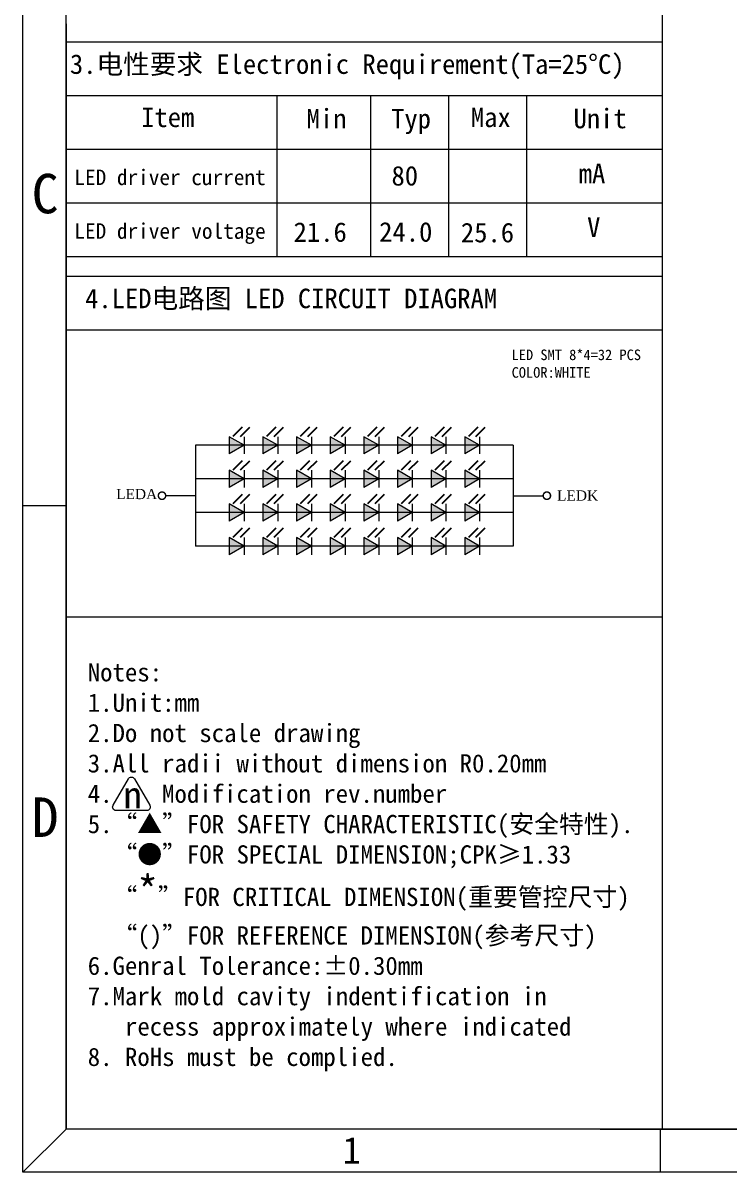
# Model space of a CAD drawing. Header units: millimetres. Extents: x 2066 to 2879, y -17342 to -16767.
# Drawn here: x 2066.3 to 2223.5, y -17341.7 to -17085.7 of the extents above; entities that cross this region are included whole.
import ezdxf

# ---------------------------------------------------------------- set-up
doc = ezdxf.new("R2010")
doc.units = ezdxf.units.MM
doc.layers.get('0').update_dxf_attribs({"lineweight": 20})
for name, color, linetype, lineweight in [('FPC', 1, 'Continuous', 13), ('LCD', 4, 'Continuous', 15), ('SPEC', 253, 'Continuous', 0), ('图框', 7, 'Continuous', 30)]:
    doc.layers.add(name, color=color, linetype=linetype, lineweight=lineweight)
doc.layers.add('下线银浆', color=1, linetype='Continuous')
doc.styles.add('RD', font='ROMAND.shx')
doc.styles.add('宋体', font='')
doc.styles.add('文字', font='')
doc.styles.get('宋体').set_extended_font_data('SimSun')
doc.styles.get('文字').set_extended_font_data('SimSun')
doc.dimstyles.new('SH', dxfattribs={"dimscale": 1.4, "dimtxt": 2.5, "dimasz": 2.5, "dimexe": 1.25, "dimexo": 0.625, "dimtad": 0, "dimdec": 1, "dimzin": 0, "dimdsep": 46, "dimtxsty": 'RD', "dimcen": 2.5, "dimadec": 0, "dimazin": 0, "dimtfac": 0.6, "dimtdec": 4, "dimtmove": 0, "dimatfit": 3, "dimfxl": 0, "dimtolj": 1, "dimarcsym": 0})

msp = doc.modelspace()

# ---------------------------------------------------------------- hatches: boundary and pattern name
at = {"layer": '下线银浆'}
for points in [[(2112.254, -17177.897), (2112.254, -17181.726), (2115.57, -17179.811)], [(2119.742, -17177.897), (2119.742, -17181.726), (2123.058, -17179.811)], [(2127.23, -17177.897), (2127.23, -17181.726), (2130.546, -17179.811)], [(2134.718, -17177.897), (2134.718, -17181.726), (2138.034, -17179.811)], [(2142.206, -17177.897), (2142.206, -17181.726), (2145.522, -17179.811)], [(2149.694, -17177.897), (2149.694, -17181.726), (2153.01, -17179.811)], [(2157.182, -17177.897), (2157.182, -17181.726), (2160.498, -17179.811)], [(2164.67, -17177.897), (2164.67, -17181.726), (2167.986, -17179.811)], [(2112.254, -17185.385), (2112.254, -17189.214), (2115.57, -17187.299)], [(2119.742, -17185.385), (2119.742, -17189.214), (2123.058, -17187.299)], [(2127.23, -17185.385), (2127.23, -17189.214), (2130.546, -17187.299)], [(2134.718, -17185.385), (2134.718, -17189.214), (2138.034, -17187.299)], [(2142.206, -17185.385), (2142.206, -17189.214), (2145.522, -17187.299)], [(2149.694, -17185.385), (2149.694, -17189.214), (2153.01, -17187.299)], [(2157.182, -17185.385), (2157.182, -17189.214), (2160.498, -17187.299)], [(2164.67, -17185.385), (2164.67, -17189.214), (2167.986, -17187.299)], [(2112.254, -17192.873), (2112.254, -17196.702), (2115.57, -17194.787)], [(2119.742, -17192.873), (2119.742, -17196.702), (2123.058, -17194.787)], [(2127.23, -17192.873), (2127.23, -17196.702), (2130.546, -17194.787)], [(2134.718, -17192.873), (2134.718, -17196.702), (2138.034, -17194.787)], [(2142.206, -17192.873), (2142.206, -17196.702), (2145.522, -17194.787)], [(2149.694, -17192.873), (2149.694, -17196.702), (2153.01, -17194.787)], [(2157.182, -17192.873), (2157.182, -17196.702), (2160.498, -17194.787)], [(2164.67, -17192.873), (2164.67, -17196.702), (2167.986, -17194.787)], [(2112.254, -17200.361), (2112.254, -17204.19), (2115.57, -17202.275)], [(2119.742, -17200.361), (2119.742, -17204.19), (2123.058, -17202.275)], [(2127.23, -17200.361), (2127.23, -17204.19), (2130.546, -17202.275)], [(2134.718, -17200.361), (2134.718, -17204.19), (2138.034, -17202.275)], [(2142.206, -17200.361), (2142.206, -17204.19), (2145.522, -17202.275)], [(2149.694, -17200.361), (2149.694, -17204.19), (2153.01, -17202.275)], [(2157.182, -17200.361), (2157.182, -17204.19), (2160.498, -17202.275)], [(2164.67, -17200.361), (2164.67, -17204.19), (2167.986, -17202.275)]]:
    msp.add_hatch(color=7, dxfattribs=at).paths.add_polyline_path(points)

# ---------------------------------------------------------------- linework, layer by layer
at = {"color": 0, "lineweight": 0}
for p, q in [((2208.71, -17332.141), (2208.71, -16946.276)), ((2075.912, -17089.924), (2208.71, -17089.924)), ((2208.71, -17137.78), (2208.71, -17089.924)), ((2075.912, -17101.888), (2208.71, -17101.888)), ((2075.912, -17113.852), (2208.71, -17113.852)), ((2075.912, -17125.816), (2208.71, -17125.816)), ((2075.912, -17137.78), (2208.71, -17137.78)), ((2075.912, -17142.127), (2208.71, -17142.127)), ((2075.912, -17154.091), (2208.71, -17154.091)), ((2075.912, -17218), (2208.71, -17218))]:
    msp.add_line(p, q, dxfattribs=at)
at = {"color": 0, "linetype": 'Continuous', "lineweight": 0}
for p, q in [((2122.83, -17101.888), (2122.83, -17137.78)), ((2122.83, -17101.888), (2122.83, -17137.78)), ((2143.676, -17101.888), (2143.676, -17137.78)), ((2161.04, -17101.888), (2161.04, -17137.78)), ((2178.404, -17101.888), (2178.404, -17137.78))]:
    msp.add_line(p, q, dxfattribs=at)
at = {"layer": 'FPC', "color": 7}
for p, q in [((2175.474, -17179.811), (2104.766, -17179.811)), ((2104.766, -17179.811), (2104.766, -17202.275)), ((2175.474, -17179.811), (2175.474, -17202.275)), ((2175.474, -17187.299), (2104.766, -17187.299)), ((2104.766, -17191.043), (2098.099, -17191.043)), ((2175.474, -17191.043), (2182.141, -17191.043)), ((2175.474, -17194.787), (2104.766, -17194.787)), ((2175.474, -17202.275), (2104.766, -17202.275))]:
    msp.add_line(p, q, dxfattribs=at)
at = {"layer": 'SPEC', "color": 7}
for p, q in [((2115.57, -17179.811), (2112.254, -17177.897)), ((2112.254, -17177.897), (2112.254, -17181.726)), ((2115.57, -17177.897), (2115.57, -17181.726)), ((2123.058, -17179.811), (2119.742, -17177.897)), ((2119.742, -17177.897), (2119.742, -17181.726)), ((2123.058, -17177.897), (2123.058, -17181.726)), ((2130.546, -17179.811), (2127.23, -17177.897)), ((2127.23, -17177.897), (2127.23, -17181.726)), ((2130.546, -17177.897), (2130.546, -17181.726)), ((2138.034, -17179.811), (2134.718, -17177.897)), ((2134.718, -17177.897), (2134.718, -17181.726)), ((2138.034, -17177.897), (2138.034, -17181.726)), ((2145.522, -17179.811), (2142.206, -17177.897)), ((2142.206, -17177.897), (2142.206, -17181.726)), ((2145.522, -17177.897), (2145.522, -17181.726)), ((2153.01, -17179.811), (2149.694, -17177.897)), ((2149.694, -17177.897), (2149.694, -17181.726)), ((2153.01, -17177.897), (2153.01, -17181.726)), ((2160.498, -17179.811), (2157.182, -17177.897)), ((2157.182, -17177.897), (2157.182, -17181.726)), ((2160.498, -17177.897), (2160.498, -17181.726)), ((2167.986, -17179.811), (2164.67, -17177.897)), ((2164.67, -17177.897), (2164.67, -17181.726)), ((2167.986, -17177.897), (2167.986, -17181.726)), ((2115.57, -17179.811), (2112.254, -17181.726)), ((2123.058, -17179.811), (2119.742, -17181.726)), ((2130.546, -17179.811), (2127.23, -17181.726)), ((2138.034, -17179.811), (2134.718, -17181.726)), ((2145.522, -17179.811), (2142.206, -17181.726)), ((2153.01, -17179.811), (2149.694, -17181.726)), ((2160.498, -17179.811), (2157.182, -17181.726)), ((2167.986, -17179.811), (2164.67, -17181.726)), ((2115.57, -17187.299), (2112.254, -17185.385)), ((2112.254, -17185.385), (2112.254, -17189.214)), ((2115.57, -17187.299), (2112.254, -17189.214)), ((2115.57, -17185.385), (2115.57, -17189.214)), ((2123.058, -17187.299), (2119.742, -17185.385)), ((2119.742, -17185.385), (2119.742, -17189.214)), ((2123.058, -17187.299), (2119.742, -17189.214)), ((2123.058, -17185.385), (2123.058, -17189.214)), ((2130.546, -17187.299), (2127.23, -17185.385)), ((2127.23, -17185.385), (2127.23, -17189.214)), ((2130.546, -17187.299), (2127.23, -17189.214)), ((2130.546, -17185.385), (2130.546, -17189.214)), ((2138.034, -17187.299), (2134.718, -17185.385)), ((2134.718, -17185.385), (2134.718, -17189.214)), ((2138.034, -17187.299), (2134.718, -17189.214)), ((2138.034, -17185.385), (2138.034, -17189.214)), ((2145.522, -17187.299), (2142.206, -17185.385)), ((2142.206, -17185.385), (2142.206, -17189.214)), ((2145.522, -17187.299), (2142.206, -17189.214)), ((2145.522, -17185.385), (2145.522, -17189.214)), ((2153.01, -17187.299), (2149.694, -17185.385)), ((2149.694, -17185.385), (2149.694, -17189.214)), ((2153.01, -17187.299), (2149.694, -17189.214)), ((2153.01, -17185.385), (2153.01, -17189.214)), ((2160.498, -17187.299), (2157.182, -17185.385)), ((2157.182, -17185.385), (2157.182, -17189.214)), ((2160.498, -17187.299), (2157.182, -17189.214)), ((2160.498, -17185.385), (2160.498, -17189.214)), ((2167.986, -17187.299), (2164.67, -17185.385)), ((2164.67, -17185.385), (2164.67, -17189.214)), ((2167.986, -17187.299), (2164.67, -17189.214)), ((2167.986, -17185.385), (2167.986, -17189.214)), ((2115.57, -17194.787), (2112.254, -17192.873)), ((2112.254, -17192.873), (2112.254, -17196.702)), ((2115.57, -17194.787), (2112.254, -17196.702)), ((2115.57, -17192.873), (2115.57, -17196.702)), ((2123.058, -17194.787), (2119.742, -17192.873)), ((2119.742, -17192.873), (2119.742, -17196.702)), ((2123.058, -17194.787), (2119.742, -17196.702)), ((2123.058, -17192.873), (2123.058, -17196.702)), ((2130.546, -17194.787), (2127.23, -17192.873)), ((2127.23, -17192.873), (2127.23, -17196.702)), ((2130.546, -17194.787), (2127.23, -17196.702)), ((2130.546, -17192.873), (2130.546, -17196.702)), ((2138.034, -17194.787), (2134.718, -17192.873)), ((2134.718, -17192.873), (2134.718, -17196.702)), ((2138.034, -17194.787), (2134.718, -17196.702)), ((2138.034, -17192.873), (2138.034, -17196.702)), ((2145.522, -17194.787), (2142.206, -17192.873)), ((2142.206, -17192.873), (2142.206, -17196.702)), ((2145.522, -17194.787), (2142.206, -17196.702)), ((2145.522, -17192.873), (2145.522, -17196.702)), ((2153.01, -17194.787), (2149.694, -17192.873)), ((2149.694, -17192.873), (2149.694, -17196.702)), ((2153.01, -17194.787), (2149.694, -17196.702)), ((2153.01, -17192.873), (2153.01, -17196.702)), ((2160.498, -17194.787), (2157.182, -17192.873)), ((2157.182, -17192.873), (2157.182, -17196.702)), ((2160.498, -17194.787), (2157.182, -17196.702)), ((2160.498, -17192.873), (2160.498, -17196.702)), ((2167.986, -17194.787), (2164.67, -17192.873)), ((2164.67, -17192.873), (2164.67, -17196.702)), ((2167.986, -17194.787), (2164.67, -17196.702)), ((2167.986, -17192.873), (2167.986, -17196.702)), ((2115.57, -17202.275), (2112.254, -17200.361)), ((2112.254, -17200.361), (2112.254, -17204.19)), ((2115.57, -17202.275), (2112.254, -17204.19)), ((2115.57, -17200.361), (2115.57, -17204.19)), ((2123.058, -17202.275), (2119.742, -17200.361)), ((2119.742, -17200.361), (2119.742, -17204.19)), ((2123.058, -17202.275), (2119.742, -17204.19)), ((2123.058, -17200.361), (2123.058, -17204.19)), ((2130.546, -17202.275), (2127.23, -17200.361)), ((2127.23, -17200.361), (2127.23, -17204.19)), ((2130.546, -17202.275), (2127.23, -17204.19)), ((2130.546, -17200.361), (2130.546, -17204.19)), ((2138.034, -17202.275), (2134.718, -17200.361)), ((2134.718, -17200.361), (2134.718, -17204.19)), ((2138.034, -17202.275), (2134.718, -17204.19)), ((2138.034, -17200.361), (2138.034, -17204.19)), ((2145.522, -17202.275), (2142.206, -17200.361)), ((2142.206, -17200.361), (2142.206, -17204.19)), ((2145.522, -17202.275), (2142.206, -17204.19)), ((2145.522, -17200.361), (2145.522, -17204.19)), ((2153.01, -17202.275), (2149.694, -17200.361)), ((2149.694, -17200.361), (2149.694, -17204.19)), ((2153.01, -17202.275), (2149.694, -17204.19)), ((2153.01, -17200.361), (2153.01, -17204.19)), ((2160.498, -17202.275), (2157.182, -17200.361)), ((2157.182, -17200.361), (2157.182, -17204.19)), ((2160.498, -17202.275), (2157.182, -17204.19)), ((2160.498, -17200.361), (2160.498, -17204.19)), ((2167.986, -17202.275), (2164.67, -17200.361)), ((2164.67, -17200.361), (2164.67, -17204.19)), ((2167.986, -17202.275), (2164.67, -17204.19)), ((2167.986, -17200.361), (2167.986, -17204.19))]:
    msp.add_line(p, q, dxfattribs=at)
at = {"layer": 'SPEC', "color": 7, "const_width": 0.328}
for points in [[(2098.099, -17191.043, -1), (2096.457, -17191.043, -1)], [(2183.783, -17191.043, -1), (2182.141, -17191.043, -1)]]:
    msp.add_lwpolyline(points, format="xyb", close=True, dxfattribs=at)
at = {"layer": '图框', "color": 0, "lineweight": 0}
for p, q in [((2075.912, -17085.883), (2075.912, -17198.106)), ((2075.912, -17089.924), (2075.912, -17137.78)), ((2075.912, -17142.127), (2075.912, -17332.141)), ((2066.33, -17193.202), (2075.912, -17193.202)), ((2075.912, -17332.141), (2066.33, -17341.723)), ((2194.802, -17332.141), (2489.441, -17332.141)), ((2208.235, -17341.723), (2208.235, -17332.141))]:
    msp.add_line(p, q, dxfattribs=at)
for points in [[(2066.33, -16766.804), (2879.43, -16766.804), (2879.43, -17341.723), (2066.33, -17341.723)], [(2075.912, -16776.386), (2869.848, -16776.386), (2869.848, -17332.141), (2075.912, -17332.141)]]:
    msp.add_lwpolyline(points, close=True, dxfattribs=at)
at = {"layer": '图框', "lineweight": 0}
msp.add_lwpolyline([(2086.378, -17260.017), (2089.784, -17254.118, -0.5773503), (2091.166, -17254.118), (2094.572, -17260.017, -0.5773503), (2093.881, -17261.214), (2087.069, -17261.214, -0.5773503)], format="xyb", close=True, dxfattribs=at)

# ---------------------------------------------------------------- texts
at = {"color": 2, "insert": (2175.117, -17161.642), "char_height": 2.35224, "width": 34.21282, "attachment_point": 4, "style": '宋体'}
msp.add_mtext('{\\C0;LED\\fSimSun|b0|i0|c186|p54; \\fSimSun|b0|i0|c134|p54;SMT\\fSimSun|b0|i0|c186|p54; \\fSimSun|b0|i0|c134|p54;8*4=32\\fSimSun|b0|i0|c186|p54; \\fSimSun|b0|i0|c134|p54;PCS\\fSimSun|b0|i0|c186|p54;\\P\\fSimSun|b0|i0|c134|p54;COLOR:WHITE}', dxfattribs=at)
at = {"layer": 'LCD', "color": 2, "lineweight": 0, "attachment_point": 1, "style": '宋体'}
for s, insert, char_height, width in [('{\\fSimSun|b1|i0|c134|p2;\\C0;3.电性要求 Electronic Requirement(Ta=25%%DC)}', (2076.775, -17092.725), 4.34694, 180.38016), ('{\\C0;Item}', (2092.634, -17104.57), 4.3469, 145.20632), ('{\\C0;Min}', (2129.473, -17104.87), 4.3469, 145.20632), ('{\\C0;Typ}', (2148.291, -17104.87), 4.3469, 145.20632), ('{\\C0;Max}', (2166.059, -17104.57), 4.3469, 145.20632), ('{\\C0;Unit}', (2188.892, -17104.838), 4.3469, 145.20632), ('{\\C0;LED driver current}', (2077.773, -17118.375), 3.47755, 145.20632), ('{\\C0;   }80', (2139.481, -17117.588), 4.35443, 145.45667), ('{\\C0;  mA}', (2184.144, -17117.071), 4.3469, 145.20632), ('{\\C0;LED driver voltage}', (2077.773, -17130.339), 3.47755, 145.20632), ('{\\C0; }21.6', (2123.61, -17130.134), 4.35443, 145.45667), ('{\\C0; } 24.0', (2139.698, -17130.097), 4.35443, 145.45667), ('25.6', (2163.818, -17130.244), 4.3544, 145.45667), ('{\\C0;  V}', (2186.008, -17129.035), 4.3469, 145.20632), ('{\\fSimSun|b1|i0|c134|p2;\\C0;4.LED电路图 LED CIRCUIT DIAGRAM}', (2080.165, -17144.928), 4.34694, 145.20632), ('{\\C0;Notes:\\P1.Unit:mm\\P2.Do not scale drawing\\P3.All radii without dimension R0.20mm\\P4.    Modification rev.number\\P5.“▲”FOR SAFETY CHARACTERISTIC(安全特性).\\P  “●”FOR SPECIAL DIMENSION;CPK≥1.33\\P  “\\H1.667x;*\\H0.6002x;”FOR CRITICAL DIMENSION(重要管控尺寸)\\P  “()”FOR REFERENCE DIMENSION(参考尺寸) \\P6.Genral Tolerance:±0.30mm\\P7.Mark\\fSimSun|b0|i0|c136|p2; \\fSimSun|b0|i0|c134|p2;mold\\fSimSun|b0|i0|c136|p2; \\fSimSun|b0|i0|c134|p2;cavity\\fSimSun|b0|i0|c136|p2; \\fSimSun|b0|i0|c134|p2;indentification\\fSimSun|b0|i0|c136|p2; \\fSimSun|b0|i0|c134|p2;in\\fSimSun|b0|i0|c136|p2; \\fSimSun|b0|i0|c134|p2;\\P   recess\\fSimSun|b0|i0|c136|p2; \\fSimSun|b0|i0|c134|p2;approximately\\fSimSun|b0|i0|c136|p2; \\fSimSun|b0|i0|c134|p2;where\\fSimSun|b0|i0|c136|p2; \\fSimSun|b0|i0|c134|p2;indicated\\P8. RoHs must be complied.}', (2080.741, -17228.358), 4.057144, 135.13803)]:
    msp.add_mtext(s, dxfattribs=dict(at, insert=insert, char_height=char_height, width=width))
at = {"layer": '下线银浆', "color": 7, "char_height": 2.27084, "width": 9.1238, "attachment_point": 1}
for s, insert in [('{\\fTimes New Roman|b0|i0|c0|p18;LEDA}', (2087.065, -17189.545)), ('{\\fTimes New Roman|b0|i0|c0|p18;LED\\fTimes New Roman|b0|i0|c186|p18;K}', (2185.234, -17189.867))]:
    msp.add_mtext(s, dxfattribs=dict(at, insert=insert))
at = {"layer": '图框', "color": 0, "lineweight": 0, "style": '文字'}
for s, height, p in [('C', 8.803, (2068.259, -17128.137)), ('D', 8.803, (2068.259, -17267.076)), ('1', 5.961, (2137.492, -17339.877))]:
    msp.add_text(s, height=height, dxfattribs=at).set_placement(p)
at = {"layer": '图框', "lineweight": 0, "insert": (2088.68, -17254.717), "char_height": 5.985, "attachment_point": 1, "style": '宋体'}
msp.add_mtext('n', dxfattribs=at)

# ---------------------------------------------------------------- leaders
at = {"layer": 'SPEC', "color": 7}
for points in [[(2115.151, -17175.811), (2113.076, -17177.886)], [(2116.76, -17175.829), (2114.685, -17177.904)], [(2122.639, -17175.811), (2120.564, -17177.886)], [(2124.248, -17175.829), (2122.173, -17177.904)], [(2130.127, -17175.811), (2128.052, -17177.886)], [(2131.736, -17175.829), (2129.661, -17177.904)], [(2137.615, -17175.811), (2135.54, -17177.886)], [(2139.224, -17175.829), (2137.149, -17177.904)], [(2145.103, -17175.811), (2143.028, -17177.886)], [(2146.712, -17175.829), (2144.637, -17177.904)], [(2152.591, -17175.811), (2150.516, -17177.886)], [(2154.2, -17175.829), (2152.125, -17177.904)], [(2160.079, -17175.811), (2158.004, -17177.886)], [(2161.688, -17175.829), (2159.613, -17177.904)], [(2167.567, -17175.811), (2165.492, -17177.886)], [(2169.176, -17175.829), (2167.101, -17177.904)], [(2115.151, -17183.299), (2113.076, -17185.374)], [(2116.76, -17183.317), (2114.685, -17185.392)], [(2122.639, -17183.299), (2120.564, -17185.374)], [(2124.248, -17183.317), (2122.173, -17185.392)], [(2130.127, -17183.299), (2128.052, -17185.374)], [(2131.736, -17183.317), (2129.661, -17185.392)], [(2137.615, -17183.299), (2135.54, -17185.374)], [(2139.224, -17183.317), (2137.149, -17185.392)], [(2145.103, -17183.299), (2143.028, -17185.374)], [(2146.712, -17183.317), (2144.637, -17185.392)], [(2152.591, -17183.299), (2150.516, -17185.374)], [(2154.2, -17183.317), (2152.125, -17185.392)], [(2160.079, -17183.299), (2158.004, -17185.374)], [(2161.688, -17183.317), (2159.613, -17185.392)], [(2167.567, -17183.299), (2165.492, -17185.374)], [(2169.176, -17183.317), (2167.101, -17185.392)], [(2115.151, -17190.787), (2113.076, -17192.862)], [(2116.76, -17190.805), (2114.685, -17192.88)], [(2122.639, -17190.787), (2120.564, -17192.862)], [(2124.248, -17190.805), (2122.173, -17192.88)], [(2130.127, -17190.787), (2128.052, -17192.862)], [(2131.736, -17190.805), (2129.661, -17192.88)], [(2137.615, -17190.787), (2135.54, -17192.862)], [(2139.224, -17190.805), (2137.149, -17192.88)], [(2145.103, -17190.787), (2143.028, -17192.862)], [(2146.712, -17190.805), (2144.637, -17192.88)], [(2152.591, -17190.787), (2150.516, -17192.862)], [(2154.2, -17190.805), (2152.125, -17192.88)], [(2160.079, -17190.787), (2158.004, -17192.862)], [(2161.688, -17190.805), (2159.613, -17192.88)], [(2167.567, -17190.787), (2165.492, -17192.862)], [(2169.176, -17190.805), (2167.101, -17192.88)], [(2115.151, -17198.275), (2113.076, -17200.35)], [(2116.76, -17198.293), (2114.685, -17200.368)], [(2122.639, -17198.275), (2120.564, -17200.35)], [(2124.248, -17198.293), (2122.173, -17200.368)], [(2130.127, -17198.275), (2128.052, -17200.35)], [(2131.736, -17198.293), (2129.661, -17200.368)], [(2137.615, -17198.275), (2135.54, -17200.35)], [(2139.224, -17198.293), (2137.149, -17200.368)], [(2145.103, -17198.275), (2143.028, -17200.35)], [(2146.712, -17198.293), (2144.637, -17200.368)], [(2152.591, -17198.275), (2150.516, -17200.35)], [(2154.2, -17198.293), (2152.125, -17200.368)], [(2160.079, -17198.275), (2158.004, -17200.35)], [(2161.688, -17198.293), (2159.613, -17200.368)], [(2167.567, -17198.275), (2165.492, -17200.35)], [(2169.176, -17198.293), (2167.101, -17200.368)]]:
    msp.add_leader(points, dimstyle='SH', override={"dimscale": 0.25, "dimasz": 2, "dimtoh": 1}, dxfattribs=at)

doc.saveas('drawing.dxf')
